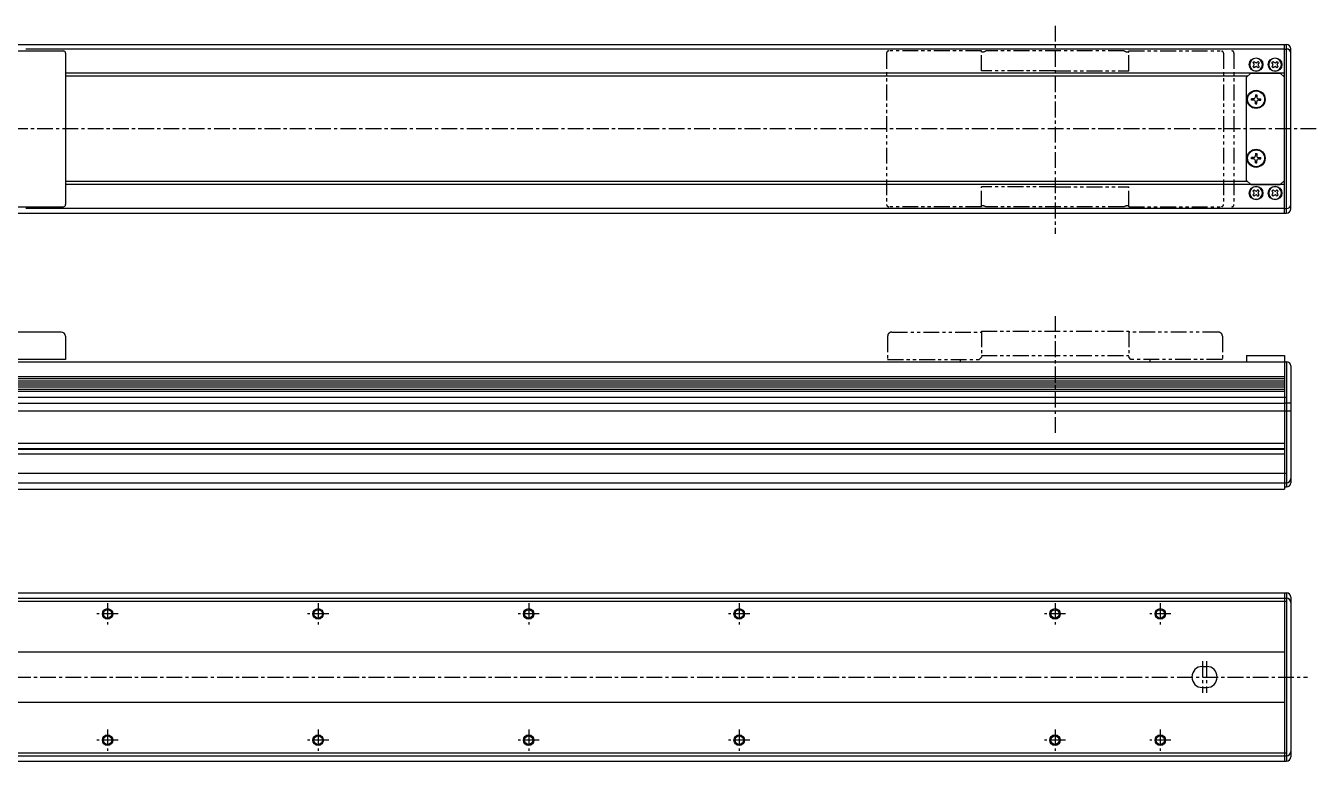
# Model space of a CAD drawing. Extents: x -609 to 449, y 146 to 558.
# Drawn here: x -164 to 449, y 208 to 558 of the extents above; entities that cross this region are included whole.
import ezdxf

# ---------------------------------------------------------------- set-up
doc = ezdxf.new("R2010")
doc.units = 0
for name, pattern in [('CENTER', [12, 7.5, -1.5, 1.5, -1.5]), ('CONTINOUS', [0]), ('PHANTOM', [15, 7.5, -1.5, 1.5, -1.5, 1.5, -1.5])]:
    doc.linetypes.add(name, pattern=pattern)
doc.layers.get('0').update_dxf_attribs({"linetype": 'CONTINUOUS'})
doc.layers.add('CENTER', color=1, linetype='CENTER')

msp = doc.modelspace()

# ---------------------------------------------------------------- linework, layer by layer
at = {"color": 7, "linetype": 'CONTINOUS'}
for p, q in [((-435.77, 548.73), (435.23, 548.73)), ((-189.77, 545.73), (-145.77, 545.73)), ((434.23, 546.66), (-163.62, 546.66)), ((434.23, 468.73), (434.23, 548.73)), ((434.23, 546.66), (435.23, 546.66)), ((435.23, 468.73), (435.23, 548.73)), ((437.23, 470.73), (437.23, 546.73)), ((-144.77, 544.73), (-144.77, 472.73)), ((419.19, 540.17), (419.79, 540.77)), ((419.6, 539.76), (419.19, 540.17)), ((419.79, 540.77), (420.2, 540.36)), ((421.25, 540.36), (421.66, 540.77)), ((421.66, 540.77), (422.27, 540.17)), ((422.27, 540.17), (421.85, 539.76)), ((428.19, 540.17), (428.79, 540.77)), ((428.6, 539.76), (428.19, 540.17)), ((428.79, 540.77), (429.2, 540.36)), ((430.25, 540.36), (430.66, 540.77)), ((430.66, 540.77), (431.27, 540.17)), ((431.27, 540.17), (430.85, 539.76)), ((434.23, 535.23), (-144.77, 535.23)), ((416.73, 533.73), (-144.77, 533.73)), ((416.23, 533.23), (418.23, 535.23)), ((416.23, 484.23), (416.23, 533.23)), ((418.23, 535.23), (432.23, 535.23)), ((419.19, 538.29), (419.6, 538.71)), ((419.79, 537.69), (419.19, 538.29)), ((420.2, 538.11), (419.79, 537.69)), ((421.66, 537.69), (421.25, 538.11)), ((422.27, 538.29), (421.66, 537.69)), ((421.85, 538.71), (422.27, 538.29)), ((428.19, 538.29), (428.6, 538.71)), ((428.79, 537.69), (428.19, 538.29)), ((429.2, 538.11), (428.79, 537.69)), ((430.66, 537.69), (430.25, 538.11)), ((431.27, 538.29), (430.66, 537.69)), ((430.85, 538.71), (431.27, 538.29)), ((434.23, 533.23), (432.23, 535.23)), ((434.23, 484.23), (434.23, 533.23)), ((418.53, 522.42), (418.53, 523.05)), ((419.47, 523.05), (418.53, 523.05)), ((419.47, 522.42), (418.53, 522.42)), ((420.41, 524.93), (420.41, 523.99)), ((420.41, 524.93), (421.04, 524.93)), ((420.41, 520.53), (420.41, 521.48)), ((421.04, 524.93), (421.04, 523.99)), ((421.04, 520.53), (421.04, 521.48)), ((421.98, 523.05), (422.93, 523.05)), ((421.98, 522.42), (422.93, 522.42)), ((422.93, 522.42), (422.93, 523.05)), ((420.41, 520.53), (421.04, 520.53)), ((420.41, 496.93), (420.41, 495.99)), ((420.41, 496.93), (421.04, 496.93)), ((421.04, 496.93), (421.04, 495.99)), ((418.53, 494.42), (418.53, 495.05)), ((419.47, 495.05), (418.53, 495.05)), ((419.47, 494.42), (418.53, 494.42)), ((420.41, 492.53), (420.41, 493.48)), ((420.41, 492.53), (421.04, 492.53)), ((421.04, 492.53), (421.04, 493.48)), ((421.98, 495.05), (422.93, 495.05)), ((421.98, 494.42), (422.93, 494.42)), ((422.93, 494.42), (422.93, 495.05)), ((418.23, 482.23), (416.23, 484.23)), ((432.23, 482.23), (434.23, 484.23)), ((416.73, 483.73), (-144.77, 483.73)), ((434.23, 482.23), (-144.77, 482.23)), ((418.23, 482.23), (432.23, 482.23)), ((419.79, 479.77), (419.19, 479.17)), ((419.19, 479.17), (419.6, 478.76)), ((420.2, 479.36), (419.79, 479.77)), ((421.66, 479.77), (421.25, 479.36)), ((422.27, 479.17), (421.66, 479.77)), ((421.85, 478.76), (422.27, 479.17)), ((428.79, 479.77), (428.19, 479.17)), ((428.19, 479.17), (428.6, 478.76)), ((429.2, 479.36), (428.79, 479.77)), ((430.66, 479.77), (430.25, 479.36)), ((431.27, 479.17), (430.66, 479.77)), ((430.85, 478.76), (431.27, 479.17)), ((419.6, 477.71), (419.19, 477.29)), ((419.19, 477.29), (419.79, 476.69)), ((419.79, 476.69), (420.2, 477.11)), ((421.25, 477.11), (421.66, 476.69)), ((421.66, 476.69), (422.27, 477.29)), ((422.27, 477.29), (421.85, 477.71)), ((428.6, 477.71), (428.19, 477.29)), ((428.19, 477.29), (428.79, 476.69)), ((428.79, 476.69), (429.2, 477.11)), ((430.25, 477.11), (430.66, 476.69)), ((430.66, 476.69), (431.27, 477.29)), ((431.27, 477.29), (430.85, 477.71)), ((-435.77, 468.73), (435.23, 468.73)), ((-189.77, 471.73), (-145.77, 471.73)), ((434.23, 470.8), (-163.62, 470.8)), ((434.23, 470.8), (435.23, 470.8)), ((-146.77, 412.16), (-189.77, 412.16)), ((-144.77, 410.16), (-144.77, 399.16)), ((-144.77, 399.16), (-188.77, 399.16)), ((416.23, 400.96), (434.23, 400.96)), ((416.23, 400.96), (416.23, 398.06)), ((434.23, 400.96), (434.23, 398.06)), ((-435.77, 398.06), (435.23, 398.06)), ((434.23, 398.06), (434.23, 337.56)), ((435.23, 398.06), (435.23, 338.56)), ((437.23, 396.06), (437.23, 340.56)), ((-434.77, 391.04), (434.23, 391.04)), ((-434.77, 390.05), (434.23, 390.05)), ((-434.77, 389.06), (434.23, 389.06)), ((-434.77, 388.06), (434.23, 388.06)), ((-434.77, 387.07), (434.23, 387.07)), ((-435.77, 381.18), (435.23, 381.18)), ((-434.77, 386.08), (434.23, 386.08)), ((-434.77, 385.09), (434.23, 385.09)), ((-434.77, 384.09), (434.23, 384.09)), ((-434.77, 378.31), (434.23, 378.31)), ((-434.77, 374.81), (434.23, 374.81)), ((434.23, 378.46), (437.23, 378.46)), ((434.23, 374.66), (437.23, 374.66)), ((-437.77, 359.4), (434.23, 359.4)), ((-434.77, 356.86), (434.23, 356.86)), ((-434.77, 356.56), (434.23, 356.56)), ((-437.77, 354.33), (434.23, 354.33)), ((-435.77, 345.06), (435.23, 345.06)), ((-435.77, 340.56), (435.23, 340.56)), ((-434.77, 337.56), (434.23, 337.56)), ((434.23, 338.56), (435.23, 338.56)), ((-435.77, 288.25), (435.23, 288.25)), ((434.23, 288.25), (434.23, 208.25)), ((435.23, 288.25), (435.23, 208.25)), ((-435.77, 285.65), (435.23, 285.65)), ((-435.77, 284.25), (435.23, 284.25)), ((437.23, 286.25), (437.23, 210.25)), ((-434.77, 260.25), (434.23, 260.25)), ((395.23, 253.25), (397.23, 253.25)), ((395.23, 243.25), (397.23, 243.25)), ((-434.77, 236.25), (434.23, 236.25)), ((-435.77, 212.25), (435.23, 212.25)), ((-435.77, 210.85), (435.23, 210.85)), ((-435.77, 208.25), (435.23, 208.25))]:
    msp.add_line(p, q, dxfattribs=at)
at = {"color": 3, "linetype": 'PHANTOM'}
for p, q in [((290.23, 545.73), (246.23, 545.73)), ((290.23, 536.23), (290.23, 545.73)), ((358.05, 545.73), (292.41, 545.73)), ((360.23, 545.73), (404.23, 545.73)), ((360.23, 536.23), (360.23, 545.73)), ((245.23, 544.73), (245.23, 472.73)), ((405.23, 544.73), (405.23, 472.73)), ((410.23, 544.73), (410.23, 472.73)), ((325.23, 536.23), (290.23, 536.23)), ((325.23, 536.23), (360.23, 536.23)), ((325.23, 481.23), (290.23, 481.23)), ((290.23, 471.73), (290.23, 481.23)), ((325.23, 481.23), (360.23, 481.23)), ((360.23, 471.73), (360.23, 481.23)), ((290.23, 471.73), (246.23, 471.73)), ((358.05, 471.73), (292.41, 471.73)), ((360.23, 471.73), (404.23, 471.73)), ((247.73, 412.16), (290.23, 412.16)), ((290.23, 412.56), (360.23, 412.56)), ((290.23, 412.56), (290.23, 400.16)), ((360.23, 412.56), (360.23, 400.16)), ((402.73, 412.16), (360.23, 412.16)), ((245.73, 410.16), (245.73, 399.16)), ((404.73, 410.16), (404.73, 399.16)), ((245.73, 399.16), (289.23, 399.16)), ((280.23, 399.16), (280.23, 398.06)), ((289.23, 399.16), (290.23, 400.16)), ((290.23, 401.09), (360.23, 401.09)), ((361.23, 399.16), (360.23, 400.16)), ((404.73, 399.16), (361.23, 399.16)), ((370.23, 399.16), (370.23, 398.06))]:
    msp.add_line(p, q, dxfattribs=at)
at = {"color": 7, "linetype": 'CONTINOUS'}
for centre, radius in [((420.73, 539.23), 3.25), ((429.73, 539.23), 3.25), ((420.73, 522.73), 4.3), ((420.73, 522.73), 4), ((420.73, 494.73), 4.3), ((420.73, 494.73), 4), ((420.73, 478.23), 3.25), ((429.73, 478.23), 3.25), ((-124.77, 278.25), 2.5), ((-124.77, 278.25), 2), ((-24.77, 278.25), 2.5), ((-24.77, 278.25), 2), ((75.23, 278.25), 2.5), ((75.23, 278.25), 2), ((175.23, 278.25), 2.5), ((175.23, 278.25), 2), ((325.23, 278.25), 2.5), ((325.23, 278.25), 2), ((375.23, 278.25), 2.5), ((375.23, 278.25), 2), ((-124.77, 218.25), 2.5), ((-24.77, 218.25), 2.5), ((75.23, 218.25), 2.5), ((175.23, 218.25), 2.5), ((325.23, 218.25), 2.5), ((375.23, 218.25), 2.5), ((-124.77, 218.25), 2), ((-24.77, 218.25), 2), ((75.23, 218.25), 2), ((175.23, 218.25), 2), ((325.23, 218.25), 2), ((375.23, 218.25), 2)]:
    msp.add_circle(centre, radius, dxfattribs=at)
for centre, radius, start, end in [((-145.77, 544.73), 1, 0, 90), ((435.23, 546.73), 2, 0, 90), ((435.23, 544.66), 2, 0, 90), ((420.73, 539.23), 3, 0.00029, 0), ((419.08, 539.23), 0.742, 315, 44.99994), ((420.73, 540.88), 0.742, 225, 314.99996), ((422.38, 539.23), 0.742, 134.99996, 224.99995), ((429.73, 539.23), 3, 0.00029, 0), ((428.08, 539.23), 0.742, 315, 44.99994), ((429.73, 540.88), 0.742, 225, 314.99996), ((431.38, 539.23), 0.742, 134.99996, 224.99995), ((420.73, 537.58), 0.742, 44.99997, 134.99995), ((429.73, 537.58), 0.742, 44.99997, 134.99995), ((419.47, 523.99), 0.94, 269.99996, 0), ((419.47, 521.48), 0.94, 0.00003, 90.00006), ((421.98, 523.99), 0.94, 179.99998, 270.00002), ((421.98, 521.48), 0.94, 90.00001, 180.00005), ((419.47, 495.99), 0.94, 269.99996, 0), ((419.47, 493.48), 0.94, 0.00003, 90.00006), ((421.98, 495.99), 0.94, 179.99998, 270.00002), ((421.98, 493.48), 0.94, 90.00001, 180.00005), ((420.73, 478.23), 3, 0, 359.99971), ((419.08, 478.23), 0.742, 315.00006, 45), ((420.73, 479.88), 0.742, 225.00005, 315.00003), ((422.38, 478.23), 0.742, 135.00005, 225.00004), ((429.73, 478.23), 3, 0, 359.99971), ((428.08, 478.23), 0.742, 315.00006, 45), ((429.73, 479.88), 0.742, 225.00005, 315.00003), ((431.38, 478.23), 0.742, 135.00005, 225.00004), ((-145.77, 472.73), 1, 270, 0), ((420.73, 476.58), 0.742, 45.00004, 135), ((429.73, 476.58), 0.742, 45.00004, 135), ((435.23, 472.8), 2, 270, 0), ((435.23, 470.73), 2, 270, 0), ((-146.77, 410.16), 2, 0, 90), ((435.23, 396.06), 2, 0, 90), ((435.23, 342.56), 2, 270, 0), ((435.23, 340.56), 2, 270, 0), ((435.23, 286.25), 2, 0, 90), ((435.23, 283.65), 2, 0, 90), ((395.23, 248.25), 5, 90, 270), ((397.23, 248.25), 5, 270, 90), ((435.23, 212.85), 2, 270, 0), ((435.23, 210.25), 2, 270, 0)]:
    msp.add_arc(centre, radius, start, end, dxfattribs=at)
at = {"color": 3, "linetype": 'PHANTOM'}
for centre, radius, start, end in [((246.23, 544.73), 1, 90, 180), ((290.23, 550.23), 5, 270, 295.84193), ((360.23, 550.23), 5, 244.15807, 270), ((404.23, 544.73), 1, 0, 90), ((409.23, 544.73), 1, 0, 90), ((246.23, 472.73), 1, 180, 270), ((290.23, 467.23), 5, 64.15807, 90), ((360.23, 467.23), 5, 90, 115.84193), ((404.23, 472.73), 1, 270, 0), ((409.23, 472.73), 1, 270, 0), ((247.73, 410.16), 2, 90, 180), ((402.73, 410.16), 2, 0, 90)]:
    msp.add_arc(centre, radius, start, end, dxfattribs=at)
at = {"layer": 'CENTER', "color": 1, "linetype": 'CENTER'}
for p, q in [((325.23, 557.68), (325.23, 458.91)), ((449.28, 508.73), (-474.96, 508.73)), ((325.23, 419.76), (325.23, 363.18)), ((-124.77, 283.29), (-124.77, 273.21)), ((-24.77, 283.29), (-24.77, 273.21)), ((75.23, 283.29), (75.23, 273.21)), ((175.23, 283.29), (175.23, 273.21)), ((325.23, 283.29), (325.23, 273.21)), ((375.23, 283.29), (375.23, 273.21)), ((-119.73, 278.25), (-129.81, 278.25)), ((-19.73, 278.25), (-29.81, 278.25)), ((80.27, 278.25), (70.19, 278.25)), ((180.27, 278.25), (170.19, 278.25)), ((330.27, 278.25), (320.19, 278.25)), ((380.27, 278.25), (370.19, 278.25)), ((395.23, 255.79), (395.23, 240.71)), ((397.23, 255.79), (397.23, 240.71)), ((-480.8, 248.25), (445.16, 248.25)), ((-124.77, 223.29), (-124.77, 213.21)), ((-24.77, 223.29), (-24.77, 213.21)), ((75.23, 223.29), (75.23, 213.21)), ((175.23, 223.29), (175.23, 213.21)), ((325.23, 223.29), (325.23, 213.21)), ((375.23, 223.29), (375.23, 213.21)), ((-119.73, 218.25), (-129.81, 218.25)), ((-19.73, 218.25), (-29.81, 218.25)), ((80.27, 218.25), (70.19, 218.25)), ((180.27, 218.25), (170.19, 218.25)), ((330.27, 218.25), (320.19, 218.25)), ((380.27, 218.25), (370.19, 218.25))]:
    msp.add_line(p, q, dxfattribs=at)

doc.saveas('drawing.dxf')
